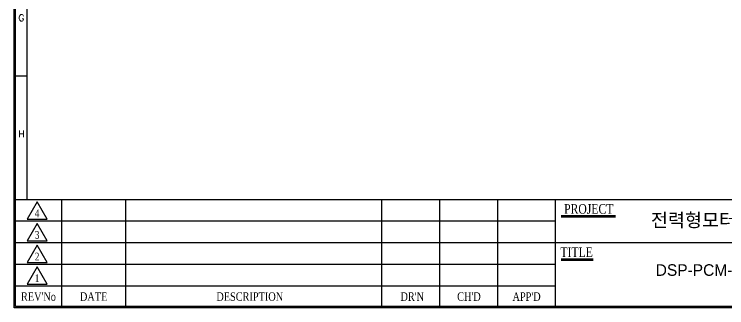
# Model space of a CAD drawing. Header units: millimetres. Extents: x 19 to 859, y 22 to 702.
# Drawn here: x 453.7 to 636.2, y 313.9 to 389 of the extents above; entities that cross this region are included whole.
import ezdxf
from ezdxf.enums import TextEntityAlignment as Align

# ---------------------------------------------------------------- set-up
doc = ezdxf.new("R2010")
doc.units = ezdxf.units.MM
for name, color, linetype in [('10', 1, 'Continuous'), ('20', 2, 'Continuous'), ('30', 3, 'Continuous'), ('40', 4, 'Continuous'), ('70', 7, 'Continuous'), ('ASHADE', 7, 'Continuous')]:
    doc.layers.add(name, color=color, linetype=linetype)
doc.styles.add('ghs', font='NGULIM.TTF')
doc.styles.add('SIMPLEX', font='SIMPLEX')
doc.styles.add('SS', font='batang.ttc', dxfattribs={"width": 0.8})

msp = doc.modelspace()

# ---------------------------------------------------------------- linework, layer by layer
at = {"layer": '10', "color": 7}
for p, q in [((593.746, 337.149), (607.713, 337.149)), ((593.746, 326.061), (601.999, 326.061))]:
    msp.add_line(p, q, dxfattribs=at)
for points in [[(459.526, 340.975), (456.954, 336.52), (462.098, 336.52)], [(459.526, 335.431), (456.954, 330.976), (462.098, 330.976)], [(459.526, 329.887), (456.954, 325.432), (462.098, 325.432)], [(459.526, 324.343), (456.954, 319.888), (462.098, 319.888)]]:
    msp.add_lwpolyline(points, close=True, dxfattribs=at)
at = {"layer": '20', "color": 7}
msp.add_line((456.929, 341.572), (456.929, 577.885), dxfattribs=at)
at = {"layer": '30', "color": 0, "linetype": 'ByBlock', "lineweight": 25}
msp.add_line((453.662, 373.252), (456.929, 373.252), dxfattribs=at)
at = {"layer": '40', "color": 7}
for p, q in [((465.805, 341.572), (465.805, 313.852)), ((482.14, 341.572), (482.14, 313.852)), ((547.712, 341.572), (547.712, 313.852)), ((562.562, 341.572), (562.562, 313.852)), ((577.412, 341.572), (577.412, 313.852)), ((592.262, 341.572), (592.262, 313.852)), ((592.262, 336.028), (453.662, 336.028)), ((592.262, 330.484), (453.662, 330.484)), ((681.362, 330.484), (592.262, 330.484)), ((592.262, 324.94), (453.662, 324.94)), ((592.262, 319.396), (453.662, 319.396))]:
    msp.add_line(p, q, dxfattribs=at)
at = {"layer": '70', "color": 7}
for p, q in [((453.662, 341.572), (829.862, 341.572)), ((593.746, 337.446), (607.713, 337.446)), ((593.746, 326.358), (601.999, 326.358))]:
    msp.add_line(p, q, dxfattribs=at)
for points in [[(829.862, 313.852), (453.662, 313.852), (453.662, 581.152), (829.862, 581.152)], [(829.565, 314.149), (453.959, 314.149), (453.959, 580.855), (829.565, 580.855)]]:
    msp.add_lwpolyline(points, close=True, dxfattribs=at)

# ---------------------------------------------------------------- texts
at = {"layer": '30', "color": 0, "linetype": 'ByBlock', "lineweight": 25, "style": 'SIMPLEX'}
msp.add_text('G', height=1.683, dxfattribs=at).set_placement((455.493, 388.102), align=Align.MIDDLE)
at = {"layer": '30', "color": 7, "style": 'SIMPLEX'}
msp.add_text('H', height=1.683, dxfattribs=at).set_placement((455.493, 358.402), align=Align.MIDDLE)
at = {"layer": '40', "color": 7, "style": 'SS', "width": 0.8}
for s, height, p in [('4', 1.98, (459.513, 337.053)), ('3', 1.98, (459.513, 331.509)), ('2', 1.98, (459.513, 325.965)), ('1', 1.98, (459.513, 320.421)), ("REV'No", 2.178, (459.858, 315.625)), ('DATE', 2.178, (473.994, 315.625)), ('DESCRIPTION', 2.178, (513.985, 315.625)), ("DR'N", 2.178, (555.611, 315.62)), ("CH'D", 2.178, (570.143, 315.62)), ("APP'D", 2.178, (584.902, 315.62))]:
    msp.add_text(s, height=height, dxfattribs=at).set_placement(p, align=Align.CENTER)
at = {"layer": '70', "color": 7, "style": 'SS', "width": 0.8}
for s, p in [('PROJECT', (600.823, 337.938)), ('TITLE', (597.719, 326.85))]:
    msp.add_text(s, height=2.475, dxfattribs=at).set_placement(p, align=Align.CENTER)
at = {"layer": 'ASHADE', "ltscale": 2, "style": 'ghs'}
for s, height, p in [('전력형모터보호계전기', 3.4749, (616.751, 334.564)), ('DSP-PCM-10Z7 /70Z7', 2.97, (617.979, 322.028))]:
    msp.add_text(s, height=height, dxfattribs=at).set_placement(p)

doc.saveas('drawing.dxf')
